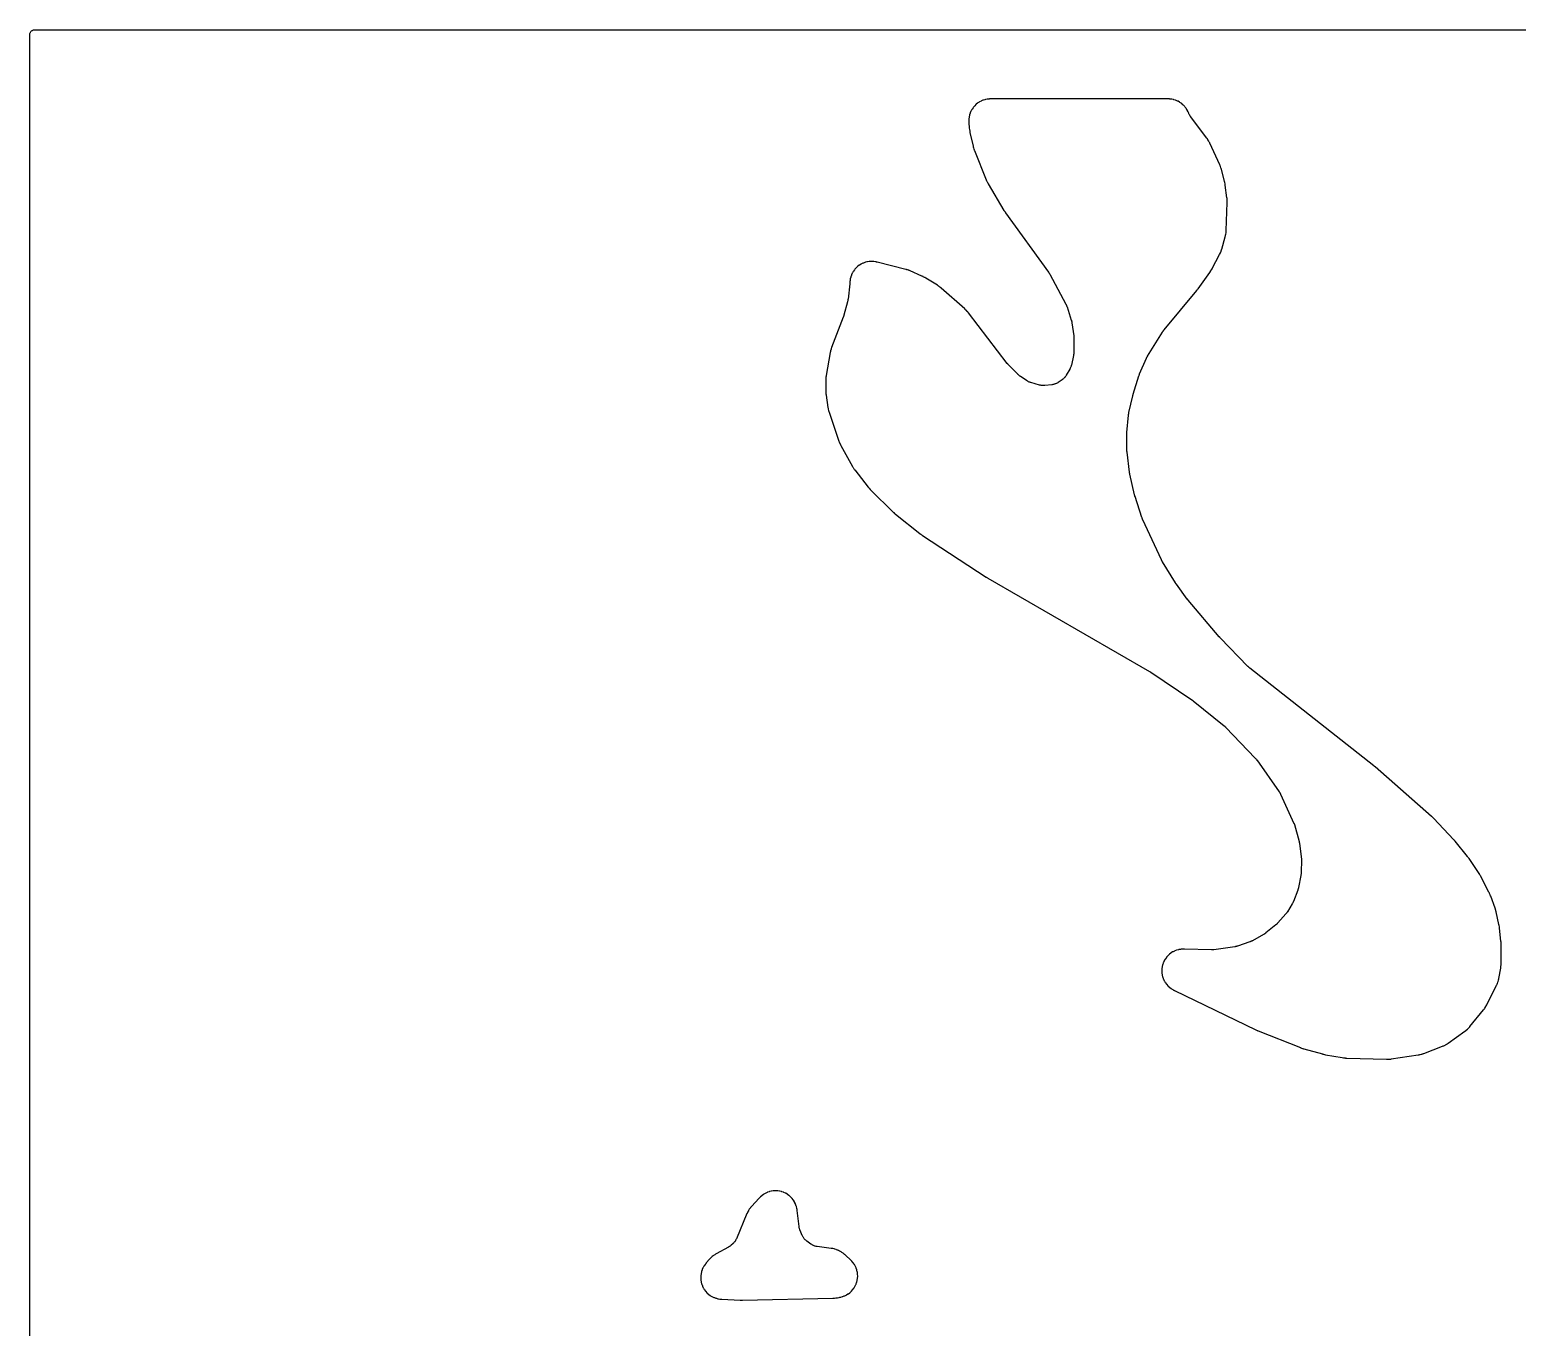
# Model space of a CAD drawing. Header units: millimetres. Extents: x 0 to 300, y 0 to 300.
# Drawn here: x -0.1 to 171.9, y 150 to 300.1 of the extents above; entities that cross this region are included whole.
import ezdxf

# ---------------------------------------------------------------- set-up
doc = ezdxf.new("R2010")
doc.units = ezdxf.units.MM
doc.layers.add('CUT', color=7, linetype='CONTINUOUS')

msp = doc.modelspace()

# ---------------------------------------------------------------- linework, layer by layer
at = {"layer": 'CUT'}
msp.add_lwpolyline([(-0.0625, 1.4375), (-0.0625, 298.5575), (-0.0625, 299.4428), (-0.0589, 299.5163), (-0.0503, 299.5745), (-0.036, 299.6315), (-0.0162, 299.6869), (0.009, 299.74), (0.0392, 299.7905), (0.0743, 299.8377), (0.1137, 299.8813), (0.1573, 299.9208), (0.2046, 299.9558), (0.255, 299.9861), (0.3082, 300.0112), (0.3635, 300.031), (0.4206, 300.0453), (0.4788, 300.0539), (0.5522, 300.0575), (1.4375, 300.0575), (298.5625, 300.0575)], dxfattribs=at)
for points in [[(91.9883, 259.6936), (91.9865, 259.666), (91.9844, 259.6121), (91.984, 259.5983), (91.9826, 259.5086), (91.9825, 259.4948), (91.9904, 258.3287), (91.9909, 258.308), (91.9964, 258.1737), (91.9976, 258.153), (92.0104, 257.9849), (92.0123, 257.9643), (92.0271, 257.8307), (92.0297, 257.8101), (92.2387, 256.3755), (92.2408, 256.3621), (92.2555, 256.2751), (92.2579, 256.2618), (92.2679, 256.2098), (92.2736, 256.1832), (92.3147, 256.0119), (92.3216, 255.9856), (92.3363, 255.9347), (92.3402, 255.9217), (92.3665, 255.8376), (92.3707, 255.8247), (93.4956, 252.4918), (93.5002, 252.4788), (93.5306, 252.395), (93.5354, 252.3822), (93.5549, 252.3323), (93.5654, 252.307), (93.6375, 252.1441), (93.6492, 252.1192), (93.6731, 252.0713), (93.6794, 252.0591), (93.721, 251.9803), (93.7275, 251.9682), (95.0694, 249.5601), (95.0747, 249.5508), (95.1123, 249.486), (95.118, 249.4764), (95.1435, 249.4344), (95.1562, 249.4144), (95.2376, 249.2913), (95.2505, 249.2725), (95.2735, 249.2404), (95.2799, 249.2318), (95.3241, 249.1724), (95.3314, 249.1628), (96.8922, 247.1527), (96.9048, 247.137), (96.9882, 247.0367), (97.0013, 247.0215), (97.1101, 246.8992), (97.1237, 246.8845), (97.2137, 246.79), (97.2278, 246.7757), (99.7466, 244.3005), (99.7579, 244.2898), (99.832, 244.2206), (99.8436, 244.2101), (99.9389, 244.1257), (99.9507, 244.1155), (100.0284, 244.0502), (100.0405, 244.0403), (102.8718, 241.7853), (102.8828, 241.7767), (102.9548, 241.7221), (102.966, 241.7138), (103.0579, 241.6473), (103.0693, 241.6392), (103.1437, 241.588), (103.1553, 241.5802), (110.5521, 236.7355), (110.5589, 236.7311), (110.6061, 236.7011), (110.6134, 236.6965), (110.6729, 236.6598), (110.6801, 236.6555), (110.7275, 236.6272), (110.7353, 236.6226), (129.4356, 225.8447), (129.4411, 225.8416), (129.4538, 225.8341), (129.4593, 225.8309), (129.4723, 225.8231), (129.4789, 225.8191), (129.4945, 225.8097), (129.5011, 225.8057), (129.5087, 225.8009), (129.5153, 225.7968), (129.5307, 225.7871), (129.5373, 225.7829), (129.5406, 225.7808), (129.5484, 225.7757), (129.5664, 225.7639), (129.574, 225.7588), (134.3048, 222.5774), (134.3129, 222.5718), (134.3319, 222.5588), (134.34, 222.5532), (134.3497, 222.5463), (134.3577, 222.5406), (134.3763, 222.5272), (134.3842, 222.5214), (134.3933, 222.5147), (134.4012, 222.5088), (134.4195, 222.495), (134.4273, 222.489), (134.4368, 222.4817), (134.4445, 222.4757), (134.4625, 222.4615), (134.4702, 222.4553), (138.0407, 219.5716), (138.0519, 219.5624), (138.078, 219.5406), (138.0891, 219.5312), (138.1025, 219.5196), (138.1134, 219.51), (138.1388, 219.4875), (138.1496, 219.4777), (138.1618, 219.4664), (138.1725, 219.4565), (138.197, 219.4331), (138.2075, 219.423), (138.2202, 219.4106), (138.2304, 219.4003), (138.2543, 219.3761), (138.2644, 219.3657), (141.6492, 215.8197), (141.6539, 215.8148), (141.6647, 215.8033), (141.6667, 215.8011), (141.6872, 215.7784), (141.7275, 215.7322), (141.7411, 215.7161), (141.7593, 215.6932), (141.8063, 215.6315), (141.826, 215.6047), (144.4121, 211.9373), (144.418, 211.9288), (144.4271, 211.9156), (144.4417, 211.8937), (144.4608, 211.8642), (144.4773, 211.8376), (144.4901, 211.8162), (144.4972, 211.804), (144.4999, 211.7994), (144.5148, 211.7725), (144.5469, 211.712), (144.5654, 211.6753), (144.5713, 211.6628), (144.5757, 211.6535), (146.1321, 208.2746), (146.1359, 208.2662), (146.1418, 208.253), (146.1512, 208.2312), (146.1635, 208.2017), (146.174, 208.1754), (146.182, 208.1543), (146.1865, 208.1423), (146.1881, 208.1378), (146.1972, 208.1115), (146.2166, 208.0526), (146.2275, 208.0171), (146.2309, 208.0051), (146.2334, 207.9961), (146.6932, 206.3126), (146.697, 206.298), (146.7058, 206.2637), (146.7094, 206.249), (146.7136, 206.231), (146.717, 206.2162), (146.7246, 206.1817), (146.7277, 206.1669), (146.7312, 206.1499), (146.734, 206.135), (146.7404, 206.1002), (146.7431, 206.0853), (146.7461, 206.0671), (146.7485, 206.0521), (146.7537, 206.0172), (146.7558, 206.0022), (146.9701, 204.3871), (146.971, 204.3802), (146.973, 204.3642), (146.9733, 204.3613), (146.9766, 204.3301), (146.982, 204.2676), (146.9835, 204.2461), (146.9846, 204.2162), (146.9861, 204.137), (146.9861, 204.103), (146.9563, 202.5637), (146.9561, 202.5541), (146.9556, 202.5391), (146.9545, 202.5148), (146.9527, 202.4828), (146.9506, 202.4541), (146.9486, 202.4311), (146.9473, 202.418), (146.9468, 202.4132), (146.9434, 202.385), (146.9349, 202.3224), (146.929, 202.285), (146.9267, 202.2724), (146.925, 202.2631), (146.6587, 200.8621), (146.6568, 200.8519), (146.6536, 200.8362), (146.6479, 200.8103), (146.6399, 200.7756), (146.6322, 200.7449), (146.6256, 200.7207), (146.6218, 200.7069), (146.6203, 200.7018), (146.6112, 200.6721), (146.5898, 200.6064), (146.5761, 200.5673), (146.5712, 200.5543), (146.5675, 200.5446), (146.0623, 199.2493), (146.0586, 199.2401), (146.0529, 199.2258), (146.043, 199.2023), (146.0294, 199.1711), (146.0168, 199.1435), (146.0065, 199.1218), (146.0005, 199.1094), (145.9982, 199.1049), (145.9845, 199.0784), (145.9532, 199.0201), (145.9336, 198.9856), (145.9268, 198.974), (145.9216, 198.9655), (145.3634, 198.0517), (145.3583, 198.0433), (145.3501, 198.0304), (145.3364, 198.0091), (145.3177, 197.9809), (145.3006, 197.9562), (145.2867, 197.9368), (145.2787, 197.9257), (145.2757, 197.9216), (145.2577, 197.8981), (145.2169, 197.8466), (145.1918, 197.8162), (145.1831, 197.8061), (145.1766, 197.7987), (144.2579, 196.7586), (144.2517, 196.7517), (144.2422, 196.7412), (144.2263, 196.7239), (144.2045, 196.7011), (144.1849, 196.6811), (144.1691, 196.6654), (144.16, 196.6566), (144.1566, 196.6533), (144.1365, 196.6345), (144.0911, 196.5935), (144.0634, 196.5695), (144.0539, 196.5615), (144.0468, 196.5557), (142.8702, 195.5959), (142.8626, 195.5898), (142.8508, 195.5803), (142.831, 195.565), (142.8042, 195.5448), (142.7801, 195.5273), (142.7607, 195.5137), (142.7496, 195.506), (142.7455, 195.5032), (142.721, 195.4871), (142.666, 195.4522), (142.6326, 195.4321), (142.6211, 195.4255), (142.6126, 195.4207), (141.3358, 194.7053), (141.327, 194.7004), (141.3132, 194.6929), (141.2902, 194.6808), (141.2591, 194.665), (141.2313, 194.6514), (141.2091, 194.6411), (141.1963, 194.6352), (141.1915, 194.6331), (141.1636, 194.6212), (141.101, 194.5957), (141.0631, 194.5812), (141.0502, 194.5766), (141.0406, 194.5733), (139.614, 194.0838), (139.604, 194.0805), (139.5884, 194.0753), (139.5625, 194.0672), (139.5277, 194.0569), (139.4965, 194.0482), (139.4717, 194.0418), (139.4575, 194.0383), (139.4522, 194.037), (139.4212, 194.0301), (139.3521, 194.016), (139.3104, 194.0085), (139.2963, 194.0063), (139.2858, 194.0048), (136.8801, 193.6599), (136.8706, 193.6586), (136.856, 193.6567), (136.8317, 193.6538), (136.7992, 193.6504), (136.7702, 193.6478), (136.7472, 193.6461), (136.734, 193.6453), (136.7291, 193.645), (136.7005, 193.6438), (136.637, 193.6421), (136.5989, 193.6419), (136.586, 193.6422), (136.5765, 193.6424), (133.4654, 193.7264), (133.4508, 193.7266), (133.3562, 193.7268), (133.3416, 193.7267), (133.2848, 193.7255), (133.2557, 193.7241), (133.0695, 193.7111), (133.0117, 193.7042), (132.8301, 193.6735), (132.7733, 193.6611), (132.5956, 193.613), (132.5401, 193.5951), (132.3679, 193.53), (132.3145, 193.5068), (132.1494, 193.4253), (132.0985, 193.397), (131.9421, 193.2999), (131.8942, 193.2668), (131.7479, 193.155), (131.7034, 193.1175), (131.5687, 192.992), (131.5281, 192.9503), (131.4061, 192.8124), (131.3697, 192.7669), (131.2617, 192.6178), (131.2299, 192.5691), (131.1368, 192.4102), (131.1099, 192.3586), (131.0327, 192.1915), (131.0109, 192.1375), (130.9502, 191.9636), (130.9337, 191.9078), (130.8902, 191.7289), (130.8792, 191.6717), (130.8533, 191.4895), (130.8479, 191.4315), (130.8397, 191.2476), (130.84, 191.1893), (130.8497, 191.0055), (130.8556, 190.9476), (130.8831, 190.7655), (130.8945, 190.7084), (130.9395, 190.5299), (130.9565, 190.4742), (131.0186, 190.3009), (131.0409, 190.2471), (131.1195, 190.0806), (131.1468, 190.0292), (131.2412, 189.8711), (131.2735, 189.8226), (131.3827, 189.6745), (131.4195, 189.6293), (131.5426, 189.4924), (131.5836, 189.4511), (131.7194, 189.3268), (131.7642, 189.2896), (131.9114, 189.179), (131.9596, 189.1463), (132.119, 189.0492), (132.1442, 189.0347), (132.1942, 189.0075), (132.207, 189.0007), (132.2912, 188.9574), (132.3043, 188.951), (141.7265, 184.3988), (141.7357, 184.3945), (141.7993, 184.3651), (141.8092, 184.3606), (141.8892, 184.3254), (141.8989, 184.3212), (141.9626, 184.2944), (141.9731, 184.2901), (146.8881, 182.3346), (146.9028, 182.329), (146.9983, 182.2938), (147.0131, 182.2886), (147.1341, 182.2476), (147.149, 182.2428), (147.2463, 182.2127), (147.2613, 182.2082), (149.417, 181.6018), (149.4315, 181.5979), (149.526, 181.5739), (149.5406, 181.5704), (149.6599, 181.5432), (149.6745, 181.54), (149.7701, 181.5207), (149.7848, 181.5179), (151.6974, 181.1813), (151.7188, 181.1779), (151.858, 181.1586), (151.8795, 181.156), (152.0549, 181.138), (152.0764, 181.1362), (152.2167, 181.1269), (152.2383, 181.1259), (156.8129, 180.9886), (156.8265, 180.9884), (156.9149, 180.9877), (156.9285, 180.9878), (156.9817, 180.9886), (157.0088, 180.9896), (157.1853, 181.0004), (157.2124, 181.0026), (157.2652, 181.0083), (157.2787, 181.0099), (157.3664, 181.0212), (157.3799, 181.0231), (160.4866, 181.4971), (160.5024, 181.4997), (160.6044, 181.518), (160.6201, 181.5211), (160.6811, 181.5337), (160.7122, 181.541), (160.9126, 181.5939), (160.9432, 181.6028), (161.0025, 181.6219), (161.0177, 181.627), (161.1155, 181.6613), (161.1305, 181.6668), (163.2937, 182.4914), (163.3055, 182.4961), (163.3817, 182.5269), (163.3933, 182.5318), (163.4388, 182.5514), (163.4618, 182.5618), (163.6079, 182.6322), (163.6525, 182.656), (163.7922, 182.7384), (163.8137, 182.7517), (163.8552, 182.7786), (163.8657, 182.7856), (163.9338, 182.8317), (163.9441, 182.8389), (165.8989, 184.226), (165.9099, 184.2341), (165.9809, 184.2869), (165.9918, 184.2952), (166.0337, 184.3279), (166.0548, 184.3452), (166.1875, 184.4588), (166.2272, 184.4961), (166.3491, 184.6212), (166.3676, 184.6412), (166.403, 184.681), (166.4119, 184.6912), (166.4692, 184.7588), (166.4779, 184.7692), (168.0603, 186.7216), (168.0704, 186.7345), (168.1353, 186.8191), (168.1451, 186.8323), (168.1827, 186.8842), (168.2012, 186.9113), (168.3165, 187.0906), (168.3335, 187.1187), (168.3652, 187.1744), (168.3731, 187.1888), (168.4233, 187.2829), (168.4308, 187.2975), (169.5638, 189.5715), (169.5699, 189.5841), (169.6085, 189.6663), (169.6143, 189.6791), (169.6363, 189.729), (169.647, 189.7549), (169.7117, 189.922), (169.7294, 189.9751), (169.7782, 190.1475), (169.7852, 190.1746), (169.7976, 190.2278), (169.8006, 190.2414), (169.8192, 190.3304), (169.8219, 190.3441), (170.0395, 191.5228), (170.0419, 191.5365), (170.0562, 191.6257), (170.0583, 191.6394), (170.0656, 191.6932), (170.0688, 191.7208), (170.085, 191.9007), (170.0868, 191.9284), (170.0892, 191.9826), (170.0896, 191.9965), (170.0915, 192.0868), (170.0916, 192.1007), (170.0857, 194.2598), (170.0855, 194.2752), (170.0826, 194.3754), (170.082, 194.3909), (170.0752, 194.5165), (170.0741, 194.5319), (170.0661, 194.6319), (170.0647, 194.6472), (169.9053, 196.1512), (169.9032, 196.1688), (169.8877, 196.2825), (169.8851, 196.3), (169.8615, 196.4421), (169.8584, 196.4595), (169.8362, 196.5721), (169.8326, 196.5894), (169.5064, 198.0254), (169.5021, 198.0433), (169.472, 198.1591), (169.4671, 198.1769), (169.4249, 198.321), (169.4195, 198.3386), (169.3824, 198.4523), (169.3764, 198.4697), (168.8774, 199.8535), (168.8703, 199.8721), (168.8225, 199.992), (168.8149, 200.0104), (168.75, 200.1588), (168.7417, 200.1768), (168.6861, 200.2933), (168.6772, 200.3111), (167.6857, 202.2225), (167.6774, 202.238), (167.6219, 202.3376), (167.6132, 202.3529), (167.5399, 202.4759), (167.5307, 202.4908), (167.4695, 202.5871), (167.4599, 202.6017), (166.3788, 204.1971), (166.3714, 204.2078), (166.3226, 204.2765), (166.315, 204.287), (166.2519, 204.372), (166.244, 204.3823), (166.1923, 204.4489), (166.1843, 204.459), (164.7707, 206.1999), (164.7637, 206.2083), (164.7146, 206.2667), (164.7069, 206.2756), (164.6442, 206.3471), (164.6365, 206.3557), (164.5858, 206.4113), (164.5775, 206.4203), (162.2933, 208.8251), (162.2839, 208.8348), (162.2222, 208.8969), (162.2126, 208.9063), (162.1335, 208.9825), (162.1236, 208.9917), (162.0592, 209.051), (162.0492, 209.06), (155.5083, 214.8122), (155.5025, 214.8172), (155.4622, 214.8518), (155.456, 214.857), (155.4052, 214.8994), (155.399, 214.9045), (155.3584, 214.9374), (155.3517, 214.9428), (141.0364, 226.2216), (141.0246, 226.231), (140.9972, 226.2533), (140.9856, 226.263), (140.9715, 226.2749), (140.96, 226.2848), (140.9334, 226.308), (140.9221, 226.318), (140.9092, 226.3296), (140.8981, 226.3399), (140.8723, 226.364), (140.8613, 226.3744), (140.848, 226.3872), (140.8372, 226.3978), (140.8123, 226.4228), (140.8016, 226.4336), (137.5989, 229.7431), (137.5948, 229.7473), (137.5853, 229.7572), (137.5813, 229.7615), (137.5716, 229.7718), (137.5667, 229.777), (137.5552, 229.7894), (137.5503, 229.7947), (137.5447, 229.8009), (137.5398, 229.8063), (137.5285, 229.8189), (137.5237, 229.8243), (137.5212, 229.827), (137.5156, 229.8335), (137.5025, 229.8486), (137.4969, 229.8551), (133.8901, 234.0969), (133.8862, 234.1015), (133.8771, 234.1124), (133.8733, 234.117), (133.8641, 234.1281), (133.8593, 234.1339), (133.8484, 234.1473), (133.8437, 234.1531), (133.8384, 234.1598), (133.8337, 234.1657), (133.823, 234.1794), (133.8184, 234.1852), (133.816, 234.1883), (133.8107, 234.1953), (133.7983, 234.2117), (133.793, 234.2187), (132.5295, 235.921), (132.5235, 235.9291), (132.5097, 235.9482), (132.5038, 235.9564), (132.4968, 235.9662), (132.4911, 235.9744), (132.4778, 235.9936), (132.4722, 236.0018), (132.4657, 236.0114), (132.4601, 236.0198), (132.4473, 236.0393), (132.4418, 236.0477), (132.4352, 236.058), (132.4298, 236.0664), (132.4174, 236.0862), (132.4121, 236.0948), (130.9377, 238.503), (130.9312, 238.5139), (130.916, 238.5395), (130.9096, 238.5505), (130.9019, 238.5639), (130.8956, 238.575), (130.8812, 238.601), (130.8751, 238.6121), (130.8682, 238.625), (130.8623, 238.6363), (130.8486, 238.6626), (130.8428, 238.674), (130.8358, 238.6879), (130.8302, 238.6993), (130.8173, 238.726), (130.8118, 238.7375), (128.6485, 243.378), (128.6429, 243.3903), (128.63, 243.4191), (128.6246, 243.4315), (128.6181, 243.4467), (128.6128, 243.4591), (128.6008, 243.4883), (128.5957, 243.5008), (128.59, 243.5153), (128.5851, 243.5279), (128.574, 243.5574), (128.5693, 243.5701), (128.5637, 243.5857), (128.5592, 243.5984), (128.5489, 243.6283), (128.5446, 243.6411), (127.7548, 246.0571), (127.7516, 246.067), (127.7443, 246.0901), (127.7413, 246.1), (127.7376, 246.1121), (127.7347, 246.1221), (127.728, 246.1453), (127.7251, 246.1553), (127.722, 246.1668), (127.7193, 246.1768), (127.7131, 246.2002), (127.7105, 246.2103), (127.7074, 246.2226), (127.7049, 246.2326), (127.6993, 246.2562), (127.6969, 246.2663), (127.1531, 248.6557), (127.1506, 248.6669), (127.145, 248.693), (127.1427, 248.7042), (127.1399, 248.7179), (127.1378, 248.7291), (127.1328, 248.7554), (127.1308, 248.7667), (127.1285, 248.7796), (127.1266, 248.7909), (127.1224, 248.8173), (127.1206, 248.8286), (127.1186, 248.8424), (127.1169, 248.8538), (127.1134, 248.8802), (127.1119, 248.8916), (126.8308, 251.1844), (126.8294, 251.1961), (126.8264, 251.2235), (126.8252, 251.2352), (126.8238, 251.2495), (126.8228, 251.2612), (126.8205, 251.2886), (126.8196, 251.3004), (126.8187, 251.3139), (126.8179, 251.3257), (126.8164, 251.3531), (126.8158, 251.3649), (126.8152, 251.3793), (126.8147, 251.391), (126.8139, 251.4185), (126.8136, 251.4303), (126.783, 253.206), (126.7828, 253.2194), (126.7828, 253.2505), (126.7828, 253.2638), (126.783, 253.2801), (126.7833, 253.2934), (126.7841, 253.3246), (126.7846, 253.3379), (126.7853, 253.3532), (126.7859, 253.3665), (126.7877, 253.3976), (126.7885, 253.4109), (126.7897, 253.4271), (126.7908, 253.4404), (126.7934, 253.4714), (126.7947, 253.4847), (126.9996, 255.5002), (127.0011, 255.5141), (127.005, 255.5466), (127.0067, 255.5606), (127.009, 255.5775), (127.0109, 255.5914), (127.0158, 255.6238), (127.0179, 255.6377), (127.0206, 255.6536), (127.023, 255.6674), (127.0288, 255.6996), (127.0314, 255.7134), (127.0347, 255.7302), (127.0376, 255.7439), (127.0444, 255.776), (127.0474, 255.7897), (127.4943, 257.7326), (127.4959, 257.7393), (127.4996, 257.755), (127.5012, 257.7617), (127.5052, 257.7777), (127.5072, 257.7859), (127.5121, 257.805), (127.5143, 257.8132), (127.5168, 257.8226), (127.519, 257.8308), (127.5243, 257.8499), (127.5266, 257.8581), (127.5278, 257.8623), (127.5306, 257.8719), (127.5373, 257.8943), (127.5402, 257.9039), (128.1983, 260.0215), (128.2019, 260.0329), (128.2105, 260.0593), (128.2142, 260.0706), (128.2188, 260.084), (128.2227, 260.0951), (128.2318, 260.121), (128.2358, 260.1321), (128.2406, 260.1448), (128.2447, 260.1559), (128.2546, 260.1816), (128.2589, 260.1926), (128.2643, 260.2059), (128.2687, 260.2169), (128.2793, 260.2423), (128.2839, 260.2532), (129.0626, 262.0629), (129.0653, 262.0692), (129.0717, 262.0839), (129.0729, 262.0866), (129.086, 262.1147), (129.1131, 262.1706), (129.1227, 262.1897), (129.1369, 262.2157), (129.1759, 262.284), (129.1931, 262.3129), (130.9168, 265.0852), (130.925, 265.0981), (130.9444, 265.1282), (130.9528, 265.1409), (130.9631, 265.1563), (130.9717, 265.1688), (130.9919, 265.198), (131.0007, 265.2104), (131.0109, 265.2246), (131.0199, 265.2369), (131.0412, 265.2654), (131.0504, 265.2776), (131.0618, 265.2923), (131.0712, 265.3043), (131.0935, 265.332), (131.1031, 265.3439), (134.888, 269.9125), (134.894, 269.9197), (134.9347, 269.9705), (134.9409, 269.9784), (134.9907, 270.0426), (134.9966, 270.0504), (135.0351, 270.1017), (135.0414, 270.1102), (136.3917, 271.9795), (136.4039, 271.997), (136.4811, 272.1124), (136.4927, 272.1304), (136.5844, 272.2785), (136.5953, 272.2968), (136.6642, 272.4175), (136.6744, 272.4362), (137.5288, 274.0651), (137.5359, 274.079), (137.5804, 274.1695), (137.5871, 274.1835), (137.6124, 274.2385), (137.6246, 274.267), (137.6993, 274.4543), (137.7101, 274.4834), (137.7296, 274.5407), (137.7344, 274.5555), (137.7644, 274.6518), (137.7688, 274.6667), (138.1779, 276.1103), (138.1826, 276.1277), (138.2111, 276.2414), (138.2153, 276.259), (138.2303, 276.3277), (138.237, 276.3631), (138.2734, 276.5945), (138.2779, 276.6302), (138.2846, 276.7002), (138.2861, 276.7182), (138.2938, 276.8351), (138.2947, 276.8531), (138.4098, 280.0797), (138.4102, 280.0923), (138.4114, 280.1744), (138.4114, 280.187), (138.4111, 280.2364), (138.4104, 280.2617), (138.4024, 280.4256), (138.4007, 280.4508), (138.3962, 280.4999), (138.3949, 280.5125), (138.3858, 280.5941), (138.3842, 280.6066), (138.1879, 282.077), (138.1852, 282.0954), (138.1654, 282.2148), (138.1621, 282.2331), (138.1327, 282.3821), (138.1288, 282.4003), (138.1017, 282.5183), (138.0973, 282.5364), (137.7363, 283.9104), (137.7328, 283.9231), (137.7094, 284.005), (137.7056, 284.0175), (137.6905, 284.0664), (137.6822, 284.0913), (137.6247, 284.2516), (137.6153, 284.276), (137.5959, 284.3234), (137.5909, 284.3355), (137.5569, 284.4136), (137.5516, 284.4256), (136.3882, 286.9512), (136.3813, 286.9657), (136.3351, 287.0594), (136.3278, 287.0738), (136.2985, 287.1292), (136.2827, 287.1573), (136.1756, 287.3365), (136.1584, 287.3636), (136.1233, 287.4157), (136.1142, 287.4289), (136.0536, 287.514), (136.0441, 287.5269), (134.1635, 290.0213), (134.1578, 290.0291), (134.1217, 290.082), (134.0709, 290.1626), (134.0187, 290.2576), (133.9766, 290.3466), (133.955, 290.396), (133.9239, 290.4732), (133.9181, 290.4872), (133.8946, 290.5416), (133.8819, 290.5691), (133.7959, 290.7436), (133.7664, 290.7965), (133.6646, 290.9591), (133.6299, 291.0089), (133.5123, 291.1603), (133.4727, 291.2063), (133.3403, 291.3451), (133.2963, 291.3869), (133.1506, 291.5116), (133.1026, 291.5487), (132.9451, 291.6581), (132.8935, 291.6901), (132.7258, 291.7831), (132.6713, 291.8097), (132.495, 291.8852), (132.4381, 291.9063), (132.255, 291.9636), (132.1963, 291.9788), (132.0084, 292.0173), (131.9484, 292.0265), (131.755, 292.0461), (131.7247, 292.0484), (131.6656, 292.0514), (131.6504, 292.052), (131.5518, 292.0545), (131.5366, 292.0547), (111.0856, 292.0547), (111.0711, 292.0545), (110.9766, 292.0522), (110.962, 292.0517), (110.9053, 292.0489), (110.8763, 292.0468), (110.6907, 292.0288), (110.6331, 292.0203), (110.4527, 291.9849), (110.3962, 291.9709), (110.22, 291.9181), (110.1652, 291.8988), (109.9949, 291.8292), (109.9422, 291.8046), (109.7795, 291.7189), (109.7294, 291.6893), (109.5758, 291.5882), (109.5288, 291.5539), (109.3857, 291.4384), (109.3422, 291.3997), (109.2109, 291.2709), (109.1714, 291.2282), (109.0533, 291.0873), (109.0181, 291.041), (108.9141, 290.8893), (108.8836, 290.8398), (108.7948, 290.6787), (108.7692, 290.6265), (108.6964, 290.4576), (108.676, 290.4031), (108.6199, 290.228), (108.6049, 290.1718), (108.566, 289.992), (108.5565, 289.9346), (108.5352, 289.7519), (108.5313, 289.6939), (108.5278, 289.5075), (108.5279, 289.4784), (108.5296, 289.4216), (108.5302, 289.4071), (108.5353, 289.3127), (108.5362, 289.2981), (108.583, 288.7007), (108.585, 288.6793), (108.601, 288.54), (108.6038, 288.5187), (108.63, 288.3449), (108.6337, 288.3236), (108.6595, 288.1859), (108.6639, 288.1648), (109.0208, 286.5824), (109.0236, 286.5706), (109.0423, 286.4945), (109.0453, 286.4828), (109.0576, 286.4373), (109.0643, 286.4141), (109.1109, 286.2645), (109.1186, 286.2416), (109.1344, 286.1972), (109.1386, 286.1859), (109.1664, 286.1126), (109.1708, 286.1013), (110.5459, 282.6847), (110.5501, 282.6746), (110.5797, 282.6047), (110.5842, 282.5943), (110.6045, 282.5488), (110.6148, 282.5271), (110.6811, 282.393), (110.6918, 282.3724), (110.7109, 282.3373), (110.7162, 282.3278), (110.7533, 282.2624), (110.7594, 282.2519), (112.5951, 279.1661), (112.6021, 279.1547), (112.6479, 279.0814), (112.6551, 279.0702), (112.7147, 278.9794), (112.7222, 278.9683), (112.7713, 278.8971), (112.7789, 278.8862), (117.7259, 272.0358), (117.7344, 272.0239), (117.7539, 271.996), (117.7621, 271.9839), (117.7721, 271.9692), (117.7801, 271.957), (117.7987, 271.9284), (117.8066, 271.9161), (117.8155, 271.9019), (117.8232, 271.8894), (117.8408, 271.8603), (117.8483, 271.8477), (117.8573, 271.8323), (117.8645, 271.8196), (117.8812, 271.7899), (117.8883, 271.7771), (119.7561, 268.3222), (119.761, 268.313), (119.7685, 268.2987), (119.7806, 268.2749), (119.7963, 268.2427), (119.8097, 268.2139), (119.82, 268.1909), (119.8257, 268.1777), (119.8278, 268.1728), (119.8396, 268.1438), (119.8646, 268.0791), (119.8787, 268.0399), (119.8831, 268.0266), (119.8864, 268.0167), (120.3834, 266.468), (120.3862, 266.4592), (120.3904, 266.4454), (120.3972, 266.4226), (120.4058, 266.3918), (120.4131, 266.3643), (120.4185, 266.3425), (120.4215, 266.33), (120.4225, 266.3253), (120.4284, 266.298), (120.4406, 266.2372), (120.4471, 266.2006), (120.449, 266.1882), (120.4504, 266.179), (120.6708, 264.6733), (120.6718, 264.6661), (120.6741, 264.6493), (120.6745, 264.6462), (120.6783, 264.6135), (120.6847, 264.5477), (120.6866, 264.5252), (120.688, 264.4937), (120.6902, 264.4104), (120.6904, 264.3746), (120.6676, 262.7316), (120.6674, 262.7203), (120.667, 262.7051), (120.6647, 262.6604), (120.6591, 262.5864), (120.6559, 262.5536), (120.6516, 262.5209), (120.6404, 262.4472), (120.6326, 262.4032), (120.6296, 262.3885), (120.6273, 262.3775), (120.3875, 261.2667), (120.385, 261.2553), (120.3814, 261.2399), (120.3697, 261.1945), (120.3546, 261.1415), (120.3289, 261.0646), (120.3006, 260.9912), (120.2677, 260.9161), (120.2424, 260.8651), (120.2202, 260.823), (120.2126, 260.8095), (120.2068, 260.7993), (119.7992, 260.0958), (119.7778, 260.0608), (119.7372, 259.9974), (119.6897, 259.9304), (119.656, 259.8872), (119.6026, 259.8248), (119.5652, 259.7849), (119.5063, 259.7276), (119.4654, 259.6913), (119.4015, 259.6396), (119.3409, 259.595), (119.3073, 259.5714), (118.8435, 259.2615), (118.807, 259.2383), (118.7391, 259.1975), (118.6629, 259.1566), (118.6109, 259.1318), (118.5312, 259.0984), (118.477, 259.0788), (118.3945, 259.0532), (118.3387, 259.0388), (118.254, 259.0212), (118.1758, 259.0089), (118.1329, 259.0032), (117.3073, 258.9133), (117.2641, 258.9097), (117.1848, 258.9049), (117.0982, 258.9039), (117.0405, 258.9059), (116.9541, 258.9133), (116.8969, 258.9209), (116.8116, 258.9365), (116.7343, 258.9545), (116.6923, 258.9653), (115.7176, 259.2426), (115.7064, 259.2458), (115.6913, 259.2503), (115.6469, 259.2649), (115.5952, 259.2833), (115.5204, 259.3138), (115.4493, 259.3465), (115.3767, 259.384), (115.3276, 259.4123), (115.2872, 259.437), (115.2742, 259.4455), (115.2645, 259.4519), (114.5075, 259.9568), (114.4982, 259.9631), (114.4857, 259.9717), (114.4494, 259.9979), (114.3898, 260.0433), (114.3639, 260.0638), (114.3387, 260.0853), (114.2827, 260.1349), (114.2499, 260.1655), (114.2391, 260.1761), (114.2311, 260.184), (113.181, 261.2391), (113.1709, 261.2494), (113.1475, 261.2736), (113.1376, 261.2841), (113.1256, 261.2969), (113.1159, 261.3075), (113.0933, 261.3325), (113.0838, 261.3432), (113.0729, 261.3557), (113.0635, 261.3666), (113.0417, 261.3922), (113.0325, 261.4033), (113.0213, 261.4169), (113.0123, 261.4281), (112.9914, 261.4544), (112.9825, 261.4658), (108.4799, 267.328), (108.471, 267.3393), (108.4126, 267.4117), (108.4034, 267.4228), (108.3673, 267.4655), (108.3483, 267.4869), (108.2213, 267.623), (108.2013, 267.6435), (108.1613, 267.6825), (108.1509, 267.6924), (108.0827, 267.7557), (108.0721, 267.7654), (105.3405, 270.1846), (105.3307, 270.1932), (105.2659, 270.248), (105.2559, 270.2564), (105.2162, 270.2885), (105.1956, 270.3045), (105.0593, 270.4055), (105.038, 270.4206), (104.9957, 270.4492), (104.9848, 270.4564), (104.9135, 270.5024), (104.9024, 270.5093), (103.57, 271.3276), (103.5521, 271.3381), (103.4349, 271.4046), (103.4167, 271.4145), (103.2669, 271.4929), (103.2483, 271.5021), (103.1268, 271.5604), (103.1079, 271.569), (101.7397, 272.1677), (101.7284, 272.1725), (101.6543, 272.2031), (101.6428, 272.2077), (101.5979, 272.2252), (101.5747, 272.2337), (101.4231, 272.2857), (101.3996, 272.2932), (101.3534, 272.307), (101.3415, 272.3103), (101.2642, 272.3316), (101.2523, 272.3348), (97.9495, 273.171), (97.9351, 273.1744), (97.8409, 273.1958), (97.8263, 273.1989), (97.7694, 273.2104), (97.7401, 273.2155), (97.5517, 273.2438), (97.4926, 273.2496), (97.3049, 273.259), (97.2455, 273.259), (97.0578, 273.2497), (96.9987, 273.2439), (96.8128, 273.2161), (96.7545, 273.2044), (96.5724, 273.1583), (96.5155, 273.1409), (96.3388, 273.0771), (96.284, 273.0541), (96.1144, 272.9731), (96.0621, 272.9449), (95.9014, 272.8475), (95.8522, 272.8142), (95.7019, 272.7014), (95.6562, 272.6634), (95.5178, 272.5363), (95.4761, 272.4939), (95.351, 272.3537), (95.3137, 272.3075), (95.203, 272.1556), (95.1705, 272.1059), (95.0754, 271.9438), (95.0479, 271.8911), (94.9694, 271.7204), (94.9472, 271.6652), (94.8859, 271.4876), (94.8694, 271.4305), (94.826, 271.2477), (94.8151, 271.1892), (94.7897, 271.0004), (94.7864, 270.9709), (94.7815, 270.913), (94.7805, 270.8982), (94.7744, 270.7971), (94.7694, 270.719), (94.7663, 270.6825), (94.7651, 270.6707), (94.7641, 270.6617), (94.5582, 268.88), (94.5574, 268.8731), (94.5554, 268.8571), (94.555, 268.8541), (94.5505, 268.823), (94.5404, 268.7609), (94.5367, 268.7396), (94.5304, 268.7103), (94.5124, 268.6329), (94.504, 268.5998), (94.0754, 267.0311), (94.0724, 267.0206), (94.0654, 266.9959), (94.0623, 266.9853), (94.0585, 266.9729), (94.0554, 266.9626), (94.0478, 266.9385), (94.0445, 266.9282), (94.0407, 266.9163), (94.0372, 266.906), (94.0291, 266.8819), (94.0255, 266.8717), (94.0211, 266.8592), (94.0174, 266.8489), (94.0087, 266.8251), (94.0049, 266.815), (92.664, 263.2901), (92.6592, 263.277), (92.629, 263.1915), (92.6245, 263.1783), (92.6075, 263.1265), (92.5994, 263.0997), (92.5509, 262.925), (92.5441, 262.8979), (92.532, 262.8448), (92.5291, 262.8311), (92.511, 262.7422), (92.5083, 262.7285), (92.0316, 260.0692), (92.0294, 260.0556), (92.0156, 259.9669), (92.0136, 259.9532), (92.0065, 259.8998), (92.0036, 259.8723)], [(77.573, 155.2547), (77.5851, 155.1976), (77.6321, 155.0191), (77.6497, 154.9635), (77.7139, 154.7904), (77.7368, 154.7367), (77.8175, 154.5707), (77.8455, 154.5195), (77.942, 154.3621), (77.9749, 154.3139), (78.0861, 154.1666), (78.1236, 154.1218), (78.2486, 153.986), (78.2902, 153.945), (78.4279, 153.8221), (78.4733, 153.7853), (78.6222, 153.6763), (78.671, 153.6442), (78.8298, 153.5502), (78.8814, 153.5229), (79.0487, 153.4448), (79.1027, 153.4227), (79.2767, 153.3612), (79.3327, 153.3444), (79.5119, 153.3001), (79.5692, 153.2889), (79.7543, 153.2619), (79.7833, 153.2584), (79.8401, 153.2529), (79.8546, 153.2516), (79.9493, 153.2448), (79.9638, 153.2439), (82.0941, 153.1424), (82.1039, 153.142), (82.1724, 153.1398), (82.183, 153.1396), (82.2684, 153.1384), (82.2787, 153.1384), (82.3462, 153.1386), (82.3573, 153.1388), (92.804, 153.3695), (92.8249, 153.3704), (92.9606, 153.3781), (92.9815, 153.3796), (93.1513, 153.3953), (93.1721, 153.3976), (93.307, 153.4148), (93.3277, 153.4178), (93.5225, 153.4495), (93.5367, 153.452), (93.6291, 153.4694), (93.6433, 153.4722), (93.6986, 153.484), (93.7268, 153.4907), (93.9061, 153.538), (93.9613, 153.5555), (94.1328, 153.619), (94.1861, 153.6417), (94.3507, 153.7214), (94.4015, 153.7492), (94.5578, 153.8444), (94.6057, 153.8769), (94.752, 153.9867), (94.7965, 154.0237), (94.9315, 154.1471), (94.9723, 154.1881), (95.0949, 154.324), (95.1315, 154.3688), (95.2404, 154.5158), (95.2725, 154.5639), (95.3667, 154.7208), (95.3941, 154.7718), (95.4727, 154.937), (95.4951, 154.9903), (95.5574, 155.1623), (95.5745, 155.2176), (95.62, 155.3948), (95.6317, 155.4515), (95.6599, 155.6323), (95.6661, 155.6898), (95.6768, 155.8724), (95.6774, 155.9303), (95.6704, 156.1131), (95.6654, 156.1708), (95.6409, 156.3521), (95.6304, 156.409), (95.5885, 156.5871), (95.5725, 156.6427), (95.5137, 156.8159), (95.4924, 156.8698), (95.4172, 157.0365), (95.3908, 157.0881), (95.2999, 157.2468), (95.2687, 157.2955), (95.1629, 157.4448), (95.1271, 157.4903), (95.0058, 157.6306), (94.9863, 157.652), (94.9473, 157.6929), (94.9372, 157.7032), (94.8707, 157.7697), (94.8603, 157.7798), (94.3175, 158.2966), (94.3076, 158.3058), (94.2427, 158.3649), (94.2326, 158.3739), (94.1928, 158.4085), (94.1721, 158.4258), (94.0364, 158.5334), (93.9927, 158.565), (93.8479, 158.66), (93.825, 158.6743), (93.7796, 158.7013), (93.768, 158.708), (93.6915, 158.7511), (93.6796, 158.7576), (93.5761, 158.813), (93.564, 158.8193), (93.4849, 158.8592), (93.4727, 158.8652), (93.4246, 158.8882), (93.3997, 158.8994), (93.2387, 158.9674), (93.1876, 158.9863), (93.0233, 159.0388), (92.9707, 159.053), (92.8001, 159.0908), (92.7733, 159.0961), (92.7208, 159.1052), (92.7074, 159.1074), (92.6198, 159.1206), (92.6063, 159.1225), (90.9922, 159.3289), (90.9471, 159.3358), (90.8649, 159.3506), (90.7761, 159.3712), (90.7177, 159.388), (90.6314, 159.4175), (90.5751, 159.4401), (90.4922, 159.4782), (90.4384, 159.5063), (90.3599, 159.5526), (90.2901, 159.5987), (90.2527, 159.6248), (89.7793, 159.9729), (89.7419, 160.002), (89.6749, 160.0569), (89.605, 160.1206), (89.5608, 160.1655), (89.4979, 160.2362), (89.4587, 160.2854), (89.4036, 160.3623), (89.3697, 160.4154), (89.323, 160.4976), (89.2843, 160.5751), (89.2643, 160.618), (89.0218, 161.1746), (89.0175, 161.1848), (89.0116, 161.1986), (88.9954, 161.2399), (88.9776, 161.2889), (88.9544, 161.3622), (88.935, 161.434), (88.918, 161.5097), (88.9085, 161.5628), (88.9016, 161.6074), (88.8998, 161.622), (88.8984, 161.633), (88.6837, 163.4917), (88.6815, 163.5087), (88.6656, 163.6187), (88.6629, 163.6356), (88.6515, 163.7014), (88.6447, 163.7349), (88.5949, 163.9484), (88.5756, 164.014), (88.5018, 164.2204), (88.4894, 164.2523), (88.4861, 164.26), (88.4734, 164.288), (88.3863, 164.4676), (88.3571, 164.5209), (88.2575, 164.6822), (88.2241, 164.7308), (88.1137, 164.8757), (88.0762, 164.9202), (87.951, 165.055), (87.9094, 165.0957), (87.7717, 165.2178), (87.7264, 165.2542), (87.5776, 165.3624), (87.5289, 165.3943), (87.3703, 165.4875), (87.3187, 165.5145), (87.1518, 165.5919), (87.0979, 165.6138), (86.9243, 165.6747), (86.8685, 165.6913), (86.6898, 165.7351), (86.6327, 165.7462), (86.4506, 165.7725), (86.3926, 165.778), (86.2089, 165.7865), (86.1507, 165.7863), (85.9669, 165.777), (85.909, 165.7712), (85.727, 165.7441), (85.6699, 165.7328), (85.4915, 165.6882), (85.4357, 165.6714), (85.2624, 165.6097), (85.2086, 165.5875), (85.042, 165.5093), (84.9906, 165.4821), (84.8324, 165.3881), (84.7839, 165.356), (84.6356, 165.2472), (84.5904, 165.2105), (84.4514, 165.0862), (84.4301, 165.0662), (84.3897, 165.0263), (84.3794, 165.016), (84.3137, 164.9479), (84.3038, 164.9373), (83.4006, 163.9557), (83.392, 163.9461), (83.3363, 163.883), (83.3279, 163.8731), (83.2952, 163.8345), (83.279, 163.8143), (83.1775, 163.6829), (83.1477, 163.6406), (83.0591, 163.5028), (83.0331, 163.4581), (82.9557, 163.3112), (82.9441, 163.288), (82.9225, 163.2423), (82.9171, 163.2305), (82.8828, 163.1536), (82.8776, 163.1418), (81.6524, 160.2314), (81.6354, 160.1934), (81.6026, 160.1246), (81.5634, 160.0512), (81.535, 160.0036), (81.4892, 159.9341), (81.4565, 159.8893), (81.4045, 159.8244), (81.3678, 159.7828), (81.31, 159.723), (81.2545, 159.6707), (81.2236, 159.6429), (81.0317, 159.478), (81.0229, 159.4706), (81.011, 159.4606), (80.975, 159.4319), (80.9137, 159.3857), (80.8862, 159.3658), (80.858, 159.347), (80.7933, 159.3056), (80.7539, 159.2818), (80.7404, 159.2741), (80.7304, 159.2685), (79.3209, 158.489), (79.3095, 158.4825), (79.2358, 158.4396), (79.2246, 158.4329), (79.1808, 158.4062), (79.1588, 158.392), (79.0193, 158.2981), (78.9771, 158.2669), (78.8481, 158.1626), (78.8088, 158.1278), (78.6878, 158.0111), (78.6693, 157.9924), (78.634, 157.9553), (78.6251, 157.9457), (78.5678, 157.8826), (78.559, 157.8728), (78.1752, 157.4314), (78.1658, 157.4203), (78.1053, 157.3472), (78.0961, 157.3358), (78.0608, 157.2911), (78.0433, 157.2677), (77.9348, 157.1152), (77.9033, 157.066), (77.8114, 156.906), (77.7849, 156.854), (77.709, 156.6857), (77.6876, 156.6314), (77.6284, 156.4566), (77.6124, 156.4004), (77.5705, 156.2206), (77.56, 156.1632), (77.5358, 155.9802), (77.5309, 155.922), (77.5246, 155.7376), (77.5254, 155.6792), (77.537, 155.495), (77.5435, 155.437)]]:
    msp.add_lwpolyline(points, close=True, dxfattribs=at)

doc.saveas('drawing.dxf')
